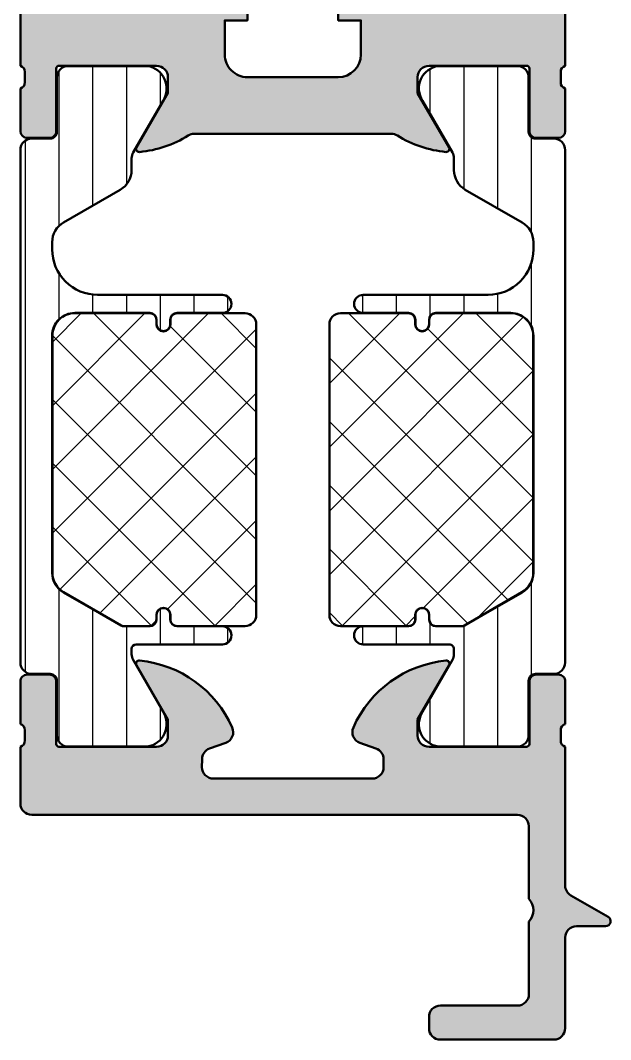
# Model space of a CAD drawing. Extents: x -24 to 2, y 0 to 89.8.
# Drawn here: x -24 to 2, y 0 to 44.9 of the extents above; entities that cross this region are included whole.
import ezdxf

# ---------------------------------------------------------------- set-up
doc = ezdxf.new("R2010")
doc.units = 0
for name, color, linetype, lineweight in [('0S-Alu contour', 7, 'Continuous', 50), ('0S-Alu hatch', 252, 'Continuous', 25), ('0S-Plastic contour', 254, 'Continuous', 50), ('0S-Plastic hatch', 253, 'Continuous', 25), ('0S-PT contour', 91, 'Continuous', 50), ('0S-PT hatch', 103, 'Continuous', 25)]:
    doc.layers.add(name, color=color, linetype=linetype, lineweight=lineweight)
pattern_1 = [(90, (0, 0), (-1.4859, 0), [])]
pattern_2 = [(135, (0, 0), (-1.403165018917055, -1.403165018917055), []), (225, (0, 0), (1.403165018917055, -1.403165018917055), [])]

# ---------------------------------------------------------------- blocks, each defined once
blk = doc.blocks.new('438070__3A906B37_18BE_452D_AE45_47B8C71C9C9E_')
at = {"layer": '0S-Alu hatch'}
h = blk.add_hatch(color=256, dxfattribs=at)
edge = h.paths.add_edge_path()
edge.add_line((-0.4999999999998436, 89.80000000000003), (-9.500000000000014, 89.80000000000003))
edge.add_arc((-9.500000000000014, 89.30000000000008), 0.499999999999929, 90, 180)
edge.add_line((-9.999999999999943, 89.30000000000008), (-10.00000000000005, 85.80000000000014))
edge.add_arc((-9.499999999999943, 85.80000000000013), 0.5000000000001137, 180, 270)
edge.add_line((-9.499999999999943, 85.30000000000001), (-9.000000000000085, 85.30000000000001))
edge.add_arc((-9.000000000000085, 85.80000000000003), 0.5000000000000285, 270, 360)
edge.add_line((-8.500000000000057, 85.80000000000003), (-8.5, 87.29999999999976))
edge.add_ellipse((-7.999999999999609, 87.29999999999973), major_axis=(-0.5000000000003908, 0), ratio=1, start_angle=270, end_angle=360, ccw=False)
edge.add_line((-7.999999999999609, 87.80000000000013), (-6.500000000000177, 87.80000000000013))
edge.add_ellipse((-6.500000000000177, 87.29999999999995), major_axis=(-0.5000000000001706, 0), ratio=1, start_angle=180, end_angle=270, ccw=False)
edge.add_line((-6.000000000000007, 87.29999999999995), (-6, 85.79999999999998))
edge.add_arc((-5.500000000000028, 85.79999999999998), 0.4999999999999716, 180, 270)
edge.add_line((-5.500000000000028, 85.30000000000001), (-5.000000000000078, 85.30000000000001))
edge.add_arc((-5.000000000000078, 85.80000000000003), 0.5000000000000285, 270, 360)
edge.add_line((-4.500000000000049, 85.80000000000003), (-4.5, 87.3000000000003))
edge.add_ellipse((-4.000000000000277, 87.3000000000003), major_axis=(-0.4999999999997229, 0), ratio=1, start_angle=269.9999999999955, end_angle=360, ccw=False)
edge.add_line((-4.000000000000238, 87.80000000000001), (-2.499999999999776, 87.7999999999999))
edge.add_ellipse((-2.499999999999815, 87.3000000000002), major_axis=(-0.4999999999997016, 0), ratio=1, start_angle=180, end_angle=269.9999999999955, ccw=False)
edge.add_line((-2.000000000000113, 87.3000000000002), (-2, 80.80000000000001))
edge.add_ellipse((-2.524999999999963, 80.30000000000001), major_axis=(-0.7249999999999732, 0), ratio=1, start_angle=136.3971810272944, end_angle=223.6028189727057, ccw=False)
edge.add_line((-2, 79.80000000000001), (-1.999999999999886, 46.39994770256096))
edge.add_ellipse((-2.499999999999907, 46.39994770256096), major_axis=(-0.5000000000000214, 0), ratio=1, start_angle=90, end_angle=180, ccw=False)
edge.add_line((-2.499999999999907, 45.89994770256094), (-4.000000000000166, 45.89994770256094))
edge.add_ellipse((-4.000000000000166, 46.39994770256078), major_axis=(-0.4999999999998366, 0), ratio=1, start_angle=0, end_angle=90, ccw=False)
edge.add_line((-4.500000000000003, 46.39994770256078), (-4.5, 47.89994770256077))
edge.add_arc((-5.00000000000017, 47.89994770256077), 0.5000000000001706, 0, 90.00000000000081)
edge.add_line((-5.000000000000177, 48.39994770256094), (-5.499999999999864, 48.39994770256093))
edge.add_arc((-5.499999999999857, 47.89994770256084), 0.5000000000000853, 90.00000000000081, 180)
edge.add_line((-5.999999999999943, 47.89994770256084), (-5.999999999999943, 46.39994770256099))
edge.add_ellipse((-6.499999999999879, 46.399947702561), major_axis=(-0.4999999999999361, 0), ratio=1, start_angle=90.00000000000449, end_angle=180, ccw=False)
edge.add_line((-6.49999999999984, 45.89994770256106), (-9.499969786009173, 45.89994770256082))
edge.add_arc((-9.499969786009135, 45.39994770256092), 0.4999999999999077, 90.00000000000428, 180)
edge.add_line((-9.999969786009043, 45.39994770256092), (-9.999969786009046, 44.89994770256094))
edge.add_line((-9.999969786009046, 44.89994770256094), (-8.99996978600899, 44.89994770256094))
edge.add_line((-8.99996978600899, 44.89994770256094), (-8.999969786009046, 43.39994770256091))
edge.add_ellipse((-9.999969786009046, 43.39994770256094), major_axis=(-1, 0), ratio=1, start_angle=90, end_angle=180, ccw=False)
edge.add_line((-9.999969786009046, 42.39994770256094), (-13.99996978600888, 42.39994770256095))
edge.add_ellipse((-13.99996978600888, 43.39994770256111), major_axis=(-1.000000000000163, 0), ratio=1, start_angle=0, end_angle=90.00000000000011, ccw=False)
edge.add_line((-14.99996978600904, 43.39994770256111), (-14.99996978600904, 44.89994770256093))
edge.add_line((-14.99996978600904, 44.89994770256093), (-13.99996978600904, 44.89994770256094))
edge.add_line((-13.99996978600904, 44.89994770256094), (-13.99996978600904, 45.39994770256089))
edge.add_arc((-14.49996978600909, 45.39994770256089), 0.5000000000000498, 0, 90)
edge.add_line((-14.49996978600909, 45.89994770256094), (-23.49996978600904, 45.89994770256094))
edge.add_arc((-23.49996978600904, 45.39994770256093), 0.5000000000000071, 89.99999999999959, 179.9994461699931)
edge.add_line((-23.99996978598569, 45.39995253563946), (-23.99999395090151, 42.9000000295845))
edge.add_ellipse((-24.07883039744464, 42.63247943759108), major_axis=(-0.2788950563277458, 0), ratio=1, start_angle=178.8354106258725, end_angle=253.5801235805077, ccw=False)
edge.add_line((-23.79999295090128, 42.62681102959255), (-23.79999295090128, 42.17321702959278))
edge.add_ellipse((-24.07886104654445, 42.16755637011565), major_axis=(-0.2789255417371521, 0), ratio=1, start_angle=106.4245945553549, end_angle=181.1628700729025, ccw=False)
edge.add_line((-23.99999395090128, 41.9000130295927), (-23.99999395090128, 40.0200020295842))
edge.add_arc((-23.69999395090128, 40.0200020295842), 0.3000000000000043, 180, 270)
edge.add_line((-23.69999395090128, 39.7200020295842), (-22.72001963185852, 39.72000202958419))
edge.add_arc((-22.72001963185851, 40.02000202958419), 0.3000000000000114, 269.9999999999993, 360)
edge.add_line((-22.4200196318585, 40.0200020295842), (-22.42001963185849, 42.78000002958419))
edge.add_ellipse((-22.30001963185849, 42.78000002958419), major_axis=(-0.1200000000000045, 0), ratio=1, start_angle=270, end_angle=360, ccw=False)
edge.add_line((-22.30001963185849, 42.9000000295842), (-17.99999395090151, 42.90000002958421))
edge.add_ellipse((-17.99999395090151, 42.40000002958419), major_axis=(-0.5000000000000142, 0), ratio=1, start_angle=180, end_angle=270, ccw=False)
edge.add_line((-17.49999395090149, 42.40000002958419), (-17.4999939509015, 41.7000000295842))
edge.add_line((-17.4999939509015, 41.7000000295842), (-18.88148940852386, 39.30717970655665))
edge.add_arc((-18.7618741662532, 39.2381198142325), 0.1381197846483005, 150.000000000001, 275.6225775507908)
edge.add_arc((-19.23821719207531, 44.07660889143188), 4.999999999999872, 275.6225775507937, 301.755464490792)
edge.add_ellipse((-16.34359456995222, 39.39994770256092), major_axis=(-0.5000000000000103, 0), ratio=1, start_angle=269.9999999999992, end_angle=301.75546449079076, ccw=False)
edge.add_line((-16.34359456995222, 39.89994770256093), (-7.656429587198349, 39.89994770256082))
edge.add_ellipse((-7.656429587198356, 39.39994770256125), major_axis=(-0.4999999999995666, 0), ratio=1, start_angle=238.24453550920998, end_angle=269.9999999999992, ccw=False)
edge.add_arc((-4.7618069650754, 44.07660889143245), 5.000000000000448, 238.2445355092106, 264.3774224492068)
edge.add_arc((-5.238149990897515, 39.23811981423249), 0.1381197846482876, 264.3774224492072, 389.9999999999992)
edge.add_line((-5.118534748626863, 39.30717970655662), (-6.500030206249221, 41.70000002958417))
edge.add_line((-6.500030206249221, 41.70000002958417), (-6.500030206249221, 42.40000002958418))
edge.add_ellipse((-6.000030206249221, 42.40000002958418), major_axis=(-0.5, 0), ratio=1, start_angle=270, end_angle=360, ccw=False)
edge.add_line((-6.000030206249221, 42.90000002958418), (-1.700004525292012, 42.90000002958418))
edge.add_ellipse((-1.700004525292012, 42.78000002958417), major_axis=(-0.1200000000000045, 0), ratio=1, start_angle=180, end_angle=270, ccw=False)
edge.add_line((-1.580004525292007, 42.78000002958417), (-1.580004525292011, 40.02000202958419))
edge.add_arc((-1.280004525292007, 40.02000202958419), 0.3000000000000043, 180, 270)
edge.add_line((-1.280004525292007, 39.72000202958419), (-0.3000302062492324, 39.72000202958419))
edge.add_arc((-0.3000302062492324, 40.0200020295842), 0.3000000000000114, 270, 360)
edge.add_line((-3.0206249221e-05, 40.0200020295842), (-3.02062492281e-05, 41.9000130295927))
edge.add_ellipse((0.0788368893939371, 42.16755637011565), major_axis=(-0.2789255417371501, 0), ratio=1, start_angle=-1.1628700728778085, end_angle=73.57540544464592, ccw=False)
edge.add_line((-0.2000312062492324, 42.17321702959266), (-0.2000312062492249, 42.6268110295927))
edge.add_ellipse((0.0788062402938259, 42.63247943759107), major_axis=(-0.2788950563274377, 0), ratio=1, start_angle=-73.58012358050689, end_angle=1.16458937409692, ccw=False)
edge.add_line((-3.02062492216e-05, 42.90000002958419), (2.025e-13, 82.5113252466882))
edge.add_ellipse((0.4999999999998082, 82.5113248654052), major_axis=(-0.4999999999997511, 0), ratio=1, start_angle=300.00000000000176, end_angle=359.9999563071379, ccw=False)
edge.add_line((0.2499999999999188, 82.9443375672972), (1.750000000000106, 83.81036297108184))
edge.add_arc((1.50000000000017, 84.2433756729739), 0.4999999999998244, 300.0000000000032, 360)
edge.add_line((1.999999999999994, 84.2433756729739), (2, 84.30000000000013))
edge.add_arc((1.50000000000012, 84.30000000000013), 0.4999999999998792, 0, 90)
edge.add_line((1.50000000000012, 84.80000000000003), (0.5000000000000995, 84.80000000000003))
edge.add_ellipse((0.5000000000000995, 85.30000000000011), major_axis=(-0.5000000000000995, 0), ratio=1, start_angle=0, end_angle=90, ccw=False)
edge.add_line((0, 85.30000000000011), (0, 89.30000000000017))
edge.add_arc((-0.4999999999998437, 89.30000000000017), 0.4999999999998437, 0, 90)
at = {"layer": '0S-Alu contour', "color": 7}
for points in [[(-3.02062492216e-05, 42.90000002958419), (2.025e-13, 82.5113252466882)], [(-23.99996978598569, 45.39995253563946), (-23.99999395090151, 42.9000000295845)], [(-14.99996978600904, 43.39994770256111), (-14.99996978600904, 44.89994770256093), (-13.99996978600904, 44.89994770256094), (-13.99996978600904, 45.39994770256089)], [(-9.999969786009043, 45.39994770256092), (-9.999969786009046, 44.89994770256094), (-8.99996978600899, 44.89994770256094), (-8.999969786009046, 43.39994770256091)], [(-22.4200196318585, 40.0200020295842), (-22.42001963185849, 42.78000002958419)], [(-22.30001963185849, 42.9000000295842), (-17.99999395090151, 42.90000002958421)], [(-6.000030206249221, 42.90000002958418), (-1.700004525292012, 42.90000002958418)], [(-1.580004525292007, 42.78000002958417), (-1.580004525292011, 40.02000202958419)], [(-23.79999295090128, 42.62681102959255), (-23.79999295090128, 42.17321702959278)], [(-17.49999395090149, 42.40000002958419), (-17.4999939509015, 41.7000000295842), (-18.88148940852386, 39.30717970655665)], [(-9.999969786009046, 42.39994770256094), (-13.99996978600888, 42.39994770256095)], [(-5.118534748626863, 39.30717970655662), (-6.500030206249221, 41.70000002958417), (-6.500030206249221, 42.40000002958418)], [(-0.2000312062492324, 42.17321702959266), (-0.2000312062492249, 42.6268110295927)], [(-23.99999395090128, 41.9000130295927), (-23.99999395090128, 40.0200020295842)], [(-3.0206249221e-05, 40.0200020295842), (-3.02062492281e-05, 41.9000130295927)], [(-23.69999395090128, 39.7200020295842), (-22.72001963185852, 39.72000202958419)], [(-16.34359456995222, 39.89994770256093), (-7.656429587198349, 39.89994770256082)], [(-1.280004525292007, 39.72000202958419), (-0.3000302062492324, 39.72000202958419)]]:
    blk.add_lwpolyline(points, dxfattribs=at)
at = {"layer": '0S-Alu contour', "color": 7, "extrusion": (0, 0, -1)}
for centre, radius, start, end in [((13.99996978600888, 43.39994770256111), 1.000000000000163, 269.9999999999999, 0), ((9.999969786009046, 43.39994770256094), 1, 180, 270), ((24.07883039744464, 42.63247943759108), 0.2788950563277458, 106.4198764194923, 181.1645893741276), ((22.30001963185849, 42.78000002958419), 0.1200000000000045, 0, 90), ((17.99999395090151, 42.40000002958419), 0.5000000000000142, 90, 180), ((6.000030206249221, 42.40000002958418), 0.5, 0, 90), ((1.700004525292012, 42.78000002958417), 0.1200000000000045, 90, 180), ((-0.0788062402938259, 42.63247943759107), 0.2788950563274378, 358.8354106259031, 73.58012358050703), ((24.07886104654445, 42.16755637011565), 0.2789255417371521, 178.8371299270975, 253.5754054446451), ((-0.0788368893939371, 42.16755637011565), 0.2789255417371501, 286.4245945553541, 1.162870072877761), ((16.34359456995222, 39.39994770256092), 0.5000000000000103, 58.24453550920925, 90.00000000000081), ((7.656429587198356, 39.39994770256125), 0.4999999999995666, 90.00000000000081, 121.75546449079)]:
    blk.add_arc(centre, radius, start, end, dxfattribs=at)
at = {"layer": '0S-Alu contour', "color": 7}
for centre, radius, start, end in [((-23.69999395090128, 40.0200020295842), 0.3000000000000043, 180, 270), ((-22.72001963185851, 40.02000202958419), 0.3000000000000114, 269.9999999999993, 0), ((-1.280004525292007, 40.02000202958419), 0.3000000000000043, 180, 270), ((-0.3000302062492324, 40.0200020295842), 0.3000000000000114, 270, 0), ((-19.23821719207531, 44.07660889143188), 4.999999999999872, 275.6225775507937, 301.755464490792), ((-4.7618069650754, 44.07660889143245), 5.000000000000448, 238.2445355092106, 264.3774224492068), ((-18.7618741662532, 39.2381198142325), 0.1381197846483005, 150.000000000001, 275.6225775507908), ((-5.238149990897515, 39.23811981423249), 0.1381197846482876, 264.3774224492072, 29.99999999999919)]:
    blk.add_arc(centre, radius, start, end, dxfattribs=at)
blk = doc.blocks.new('357920__DFC7E328_B701_4940_98E7_48EB7E5BF3FA_')
at = {"layer": '0S-Alu hatch'}
h = blk.add_hatch(color=256, dxfattribs=at)
edge = h.paths.add_edge_path()
edge.add_arc((-23.49999395090124, 10.40004771099588), 0.5000000000000427, 180, 270)
edge.add_line((-23.49999395090124, 9.900047710995844), (-2.099993950901176, 9.900047710995844))
edge.add_ellipse((-2.099993950901176, 9.400047710995915), major_axis=(-0.499999999999929, 0), ratio=1, start_angle=180, end_angle=270, ccw=False)
edge.add_line((-1.599993950901247, 9.400047710995915), (-1.599993950901303, 6.200008984195031))
edge.add_ellipse((-2.124993950901281, 5.700008984195031), major_axis=(-0.7249999999999835, 0), ratio=1, start_angle=136.3971810272953, end_angle=223.6028189727049, ccw=False)
edge.add_line((-1.599993950901303, 5.200008984195031), (-1.599993950901303, 1.999970257394204))
edge.add_ellipse((-2.099993950901403, 1.999970257394204), major_axis=(-0.5000000000000995, 0), ratio=1, start_angle=89.9999999999963, end_angle=180, ccw=False)
edge.add_line((-2.099993950901435, 1.499970257394105), (-5.499993950901064, 1.499970257394332))
edge.add_arc((-5.499993950901096, 0.9999702573942048), 0.5000000000001279, 89.99999999999633, 180)
edge.add_line((-5.999993950901224, 0.9999702573942048), (-5.999993950901281, 0.4999702573941907))
edge.add_arc((-5.499993950901366, 0.4999702573941338), 0.4999999999999148, 180, 270)
edge.add_line((-5.499993950901366, -2.97426057809e-05), (-0.4999939509012954, -2.97426057809e-05))
edge.add_arc((-0.4999939509012954, 0.4999702573942475), 0.5000000000000285, 270, 360)
edge.add_line((6.049098733e-06, 0.4999702573942474), (6.0490987188e-06, 4.499970257394261))
edge.add_ellipse((0.5000060490986762, 4.499970257394261), major_axis=(-0.4999999999999574, 0), ratio=1, start_angle=270.0000000000102, end_angle=360, ccw=False)
edge.add_line((0.5000060490985874, 4.999970257394219), (1.781094962344425, 4.99997025739446))
edge.add_arc((1.781094962344361, 5.218881344148792), 0.218911086754332, 270.0000000000168, 419.9999999999945)
edge.add_line((1.890550505721545, 5.408463906448092), (0.2500060490987046, 6.35563269009692))
edge.add_ellipse((0.5000060490987935, 6.788645391989243), major_axis=(-0.5000000000001347, 0), ratio=1, start_angle=0, end_angle=59.999999999997215, ccw=False)
edge.add_line((6.0490986588e-06, 6.788645391989243), (6.049098662e-06, 12.90000002958454))
edge.add_ellipse((0.0788424956414993, 13.16752062157742), major_axis=(-0.2788950563271444, 0), ratio=1, start_angle=-1.164589374013417, end_angle=73.58012358053452, ccw=False)
edge.add_line((-0.1999949509012666, 13.17318902957538), (-0.1999949509011536, 13.62678302957597))
edge.add_ellipse((0.0788731447419231, 13.63244368905308), major_axis=(-0.2789255417370593, 0), ratio=1, start_angle=-73.57540544464331, end_angle=1.1628700728984995, ccw=False)
edge.add_line((6.049098772e-06, 13.89998702957593), (6.0490987757e-06, 15.77999802958423))
edge.add_arc((-0.2999939509012641, 15.77999802958423), 0.3000000000000398, 0, 90.00000000000067)
edge.add_line((-0.2999939509012677, 16.07999802958427), (-1.279968269944088, 16.07999802958425))
edge.add_arc((-1.279968269944088, 15.77999802958423), 0.3000000000000238, 90, 180)
edge.add_line((-1.579968269944112, 15.77999802958423), (-1.579968269944057, 13.0200000295842))
edge.add_ellipse((-1.699968269944061, 13.0200000295842), major_axis=(-0.1200000000000045, 0), ratio=1, start_angle=89.9999999999983, end_angle=180, ccw=False)
edge.add_line((-1.699968269944065, 12.9000000295842), (-5.999993950901238, 12.90000002958431))
edge.add_ellipse((-5.999993950901224, 13.40000002958431), major_axis=(-0.5, 0), ratio=1, start_angle=0, end_angle=89.9999999999983, ccw=False)
edge.add_line((-6.499993950901224, 13.40000002958431), (-6.499993950901338, 14.10000002958424))
edge.add_line((-6.499993950901338, 14.10000002958424), (-5.118498493278952, 16.49282035261218))
edge.add_arc((-5.238113735549479, 16.56188024493624), 0.1381197846481378, 330.000000000003, 455.6225775507958)
edge.add_arc((-4.761770709727262, 11.72339116773646), 5.00000000000012, 95.62257755079462, 156.1030451817958)
edge.add_arc((-8.87601039938151, 13.54630964536373), 0.4999999999999874, 156.1030451817955, 250.2253951565641)
edge.add_line((-9.045170830008159, 13.07579423784747), (-8.335130519188445, 12.82051944169449))
edge.add_ellipse((-8.500276064306838, 12.34856996710811), major_axis=(-0.5000093575472491, 0), ratio=1, start_angle=179.7296074145464, end_angle=250.7139307901536, ccw=False)
edge.add_line((-8.000272274662102, 12.34621031126178), (-8.000172398820341, 12.00014432963163))
edge.add_ellipse((-8.500172377997597, 12.00000002958422), major_axis=(-0.4999999999997597, 0), ratio=1, start_angle=90.00000000000102, end_angle=180.0165355676273, ccw=False)
edge.add_line((-8.500172377997586, 11.50000002958446), (-15.49981552380491, 11.50000002958433))
edge.add_ellipse((-15.49981552380492, 12.00000002958425), major_axis=(-0.4999999999999148, 0), ratio=1, start_angle=-0.016535567627272485, end_angle=90.00000000000102, ccw=False)
edge.add_line((-15.99981550298233, 12.00014432963164), (-15.99971562714057, 12.34621031126127))
edge.add_ellipse((-15.4997118374954, 12.34856996710804), major_axis=(-0.5000093575476777, 0), ratio=1, start_angle=-70.713930790321, end_angle=0.27039258550490786, ccw=False)
edge.add_line((-15.66485738261256, 12.82051944169531), (-14.95481707179443, 13.07579423784781))
edge.add_arc((-15.12397750242114, 13.54630964536404), 0.4999999999999794, 289.7746048434438, 383.8969548182105)
edge.add_arc((-19.23821719207494, 11.72339116773636), 4.99999999999987, 23.89695481821113, 84.37742244920926)
edge.add_arc((-18.76187416625307, 16.56188024493591), 0.138119784648148, 84.37742244920892, 209.9999999999954)
edge.add_line((-18.88148940852362, 16.49282035261184), (-17.49999395090122, 14.10000002958424))
edge.add_line((-17.49999395090122, 14.10000002958424), (-17.49999395090128, 13.40000002958424))
edge.add_ellipse((-17.99999395090125, 13.40000002958427), major_axis=(-0.4999999999999752, 0), ratio=1, start_angle=90.00000000000318, end_angle=180, ccw=False)
edge.add_line((-17.99999395090123, 12.90000002958429), (-22.30001963185842, 12.90000002958408))
edge.add_ellipse((-22.30001963185843, 13.02000002958416), major_axis=(-0.1200000000000756, 0), ratio=1, start_angle=0, end_angle=90.00000000000341, ccw=False)
edge.add_line((-22.42001963185851, 13.02000002958416), (-22.42001963185856, 15.77999802958441))
edge.add_arc((-22.72001963185842, 15.7799980295844), 0.299999999999855, 0, 89.99999999999324)
edge.add_line((-22.72001963185838, 16.07999802958425), (-23.69999395090113, 16.07999802958438))
edge.add_arc((-23.69999395090117, 15.77999802958421), 0.3000000000001659, 89.99999999999324, 180)
edge.add_line((-23.99999395090134, 15.77999802958421), (-23.99999395090128, 13.89998702957582))
edge.add_ellipse((-24.07886104654446, 13.632443689053), major_axis=(-0.2789255417370373, 0), ratio=1, start_angle=178.8371299270315, end_angle=253.5754054446368, ccw=False)
edge.add_line((-23.79999295090141, 13.62678302957554), (-23.79999295090141, 13.17318902957552))
edge.add_ellipse((-24.07883039744417, 13.1675206215773), major_axis=(-0.2788950563271469, 0), ratio=1, start_angle=106.4198764194768, end_angle=181.1645893740663, ccw=False)
edge.add_line((-23.99999395090128, 12.90000002958444), (-23.99999395090128, 10.40004771099588))
at = {"layer": '0S-Alu contour', "color": 7}
for points in [[(-18.88148940852362, 16.49282035261184), (-17.49999395090122, 14.10000002958424), (-17.49999395090128, 13.40000002958424)], [(-6.499993950901224, 13.40000002958431), (-6.499993950901338, 14.10000002958424), (-5.118498493278952, 16.49282035261218)], [(-23.99999395090134, 15.77999802958421), (-23.99999395090128, 13.89998702957582)], [(-22.72001963185838, 16.07999802958425), (-23.69999395090113, 16.07999802958438)], [(-22.42001963185851, 13.02000002958416), (-22.42001963185856, 15.77999802958441)], [(-1.579968269944112, 15.77999802958423), (-1.579968269944057, 13.0200000295842)], [(-0.2999939509012677, 16.07999802958427), (-1.279968269944088, 16.07999802958425)], [(6.049098772e-06, 13.89998702957593), (6.0490987757e-06, 15.77999802958423)], [(-23.79999295090141, 13.62678302957554), (-23.79999295090141, 13.17318902957552)], [(-0.1999949509012666, 13.17318902957538), (-0.1999949509011536, 13.62678302957597)], [(-15.66485738261256, 12.82051944169531), (-14.95481707179443, 13.07579423784781)], [(-9.045170830008159, 13.07579423784747), (-8.335130519188445, 12.82051944169449)], [(-23.99999395090128, 12.90000002958444), (-23.99999395090128, 10.40004771099588)], [(-17.99999395090123, 12.90000002958429), (-22.30001963185842, 12.90000002958408)], [(-1.699968269944065, 12.9000000295842), (-5.999993950901238, 12.90000002958431)], [(6.0490986588e-06, 6.788645391989243), (6.049098662e-06, 12.90000002958454)], [(-15.99981550298233, 12.00014432963164), (-15.99971562714057, 12.34621031126127)], [(-8.000272274662102, 12.34621031126178), (-8.000172398820341, 12.00014432963163)], [(-8.500172377997586, 11.50000002958446), (-15.49981552380491, 11.50000002958433)], [(-23.49999395090124, 9.900047710995844), (-2.099993950901176, 9.900047710995844)], [(-1.599993950901247, 9.400047710995915), (-1.599993950901303, 6.200008984195031)], [(1.890550505721545, 5.408463906448092), (0.2500060490987046, 6.35563269009692)], [(-1.599993950901303, 5.200008984195031), (-1.599993950901303, 1.999970257394204)], [(0.5000060490985874, 4.999970257394219), (1.781094962344425, 4.99997025739446)], [(6.049098733e-06, 0.4999702573942474), (6.0490987188e-06, 4.499970257394261)], [(-2.099993950901435, 1.499970257394105), (-5.499993950901064, 1.499970257394332)], [(-5.999993950901224, 0.9999702573942048), (-5.999993950901281, 0.4999702573941907)], [(-5.499993950901366, -2.97426057809e-05), (-0.4999939509012954, -2.97426057809e-05)]]:
    blk.add_lwpolyline(points, dxfattribs=at)
for centre, radius, start, end in [((-18.76187416625307, 16.56188024493591), 0.138119784648148, 84.37742244920892, 209.9999999999954), ((-19.23821719207494, 11.72339116773636), 4.99999999999987, 23.89695481821113, 84.37742244920926), ((-4.761770709727262, 11.72339116773646), 5.00000000000012, 95.62257755079462, 156.1030451817958), ((-5.238113735549479, 16.56188024493624), 0.1381197846481378, 330.000000000003, 95.6225775507959), ((-23.69999395090117, 15.77999802958421), 0.3000000000001659, 89.99999999999324, 180), ((-22.72001963185842, 15.7799980295844), 0.299999999999855, 0, 89.99999999999324), ((-1.279968269944088, 15.77999802958423), 0.3000000000000238, 90, 180), ((-0.2999939509012641, 15.77999802958423), 0.3000000000000398, 0, 90.00000000000067), ((-15.12397750242114, 13.54630964536404), 0.4999999999999794, 289.7746048434438, 23.89695481821045), ((-8.87601039938151, 13.54630964536373), 0.4999999999999874, 156.1030451817955, 250.2253951565641), ((-23.49999395090124, 10.40004771099588), 0.5000000000000427, 180, 270), ((1.781094962344361, 5.218881344148792), 0.218911086754332, 270.0000000000168, 59.99999999999455), ((-5.499993950901096, 0.9999702573942048), 0.5000000000001279, 89.99999999999633, 180), ((-5.499993950901366, 0.4999702573941338), 0.4999999999999148, 180, 270), ((-0.4999939509012954, 0.4999702573942475), 0.5000000000000285, 270, 0)]:
    blk.add_arc(centre, radius, start, end, dxfattribs=at)
at = {"layer": '0S-Alu contour', "color": 7, "extrusion": (0, 0, -1)}
for centre, radius, start, end in [((24.07886104654446, 13.632443689053), 0.2789255417370373, 106.4245945553632, 181.1628700729686), ((-0.0788731447419231, 13.63244368905308), 0.2789255417370593, 358.8371299271015, 73.57540544464337), ((24.07883039744417, 13.1675206215773), 0.2788950563271469, 178.8354106259337, 253.5801235805232), ((17.99999395090125, 13.40000002958427), 0.4999999999999752, 180, 269.9999999999968), ((5.999993950901224, 13.40000002958431), 0.5, 270.0000000000017, 0), ((-0.0788424956414993, 13.16752062157742), 0.2788950563271444, 286.4198764194656, 1.164589374013359), ((22.30001963185843, 13.02000002958416), 0.1200000000000756, 269.9999999999966, 0), ((15.4997118374954, 12.34856996710804), 0.5000093575476777, 359.7296074144951, 70.71393079032104), ((8.500276064306838, 12.34856996710811), 0.5000093575472491, 109.2860692098464, 180.2703925854537), ((1.699968269944061, 13.0200000295842), 0.1200000000000045, 180, 270.0000000000017), ((15.49981552380492, 12.00000002958425), 0.4999999999999148, 269.999999999999, 0.0165355676273155), ((8.500172377997597, 12.00000002958422), 0.4999999999997597, 179.9834644323727, 269.999999999999), ((2.099993950901176, 9.400047710995915), 0.499999999999929, 90, 180), ((-0.5000060490987935, 6.788645391989243), 0.5000000000001347, 300.0000000000028, 0), ((2.124993950901281, 5.700008984195031), 0.7249999999999835, 136.3971810272951, 223.6028189727048), ((-0.5000060490986762, 4.499970257394261), 0.4999999999999574, 0, 89.99999999998983), ((2.099993950901403, 1.999970257394204), 0.5000000000000995, 180, 270.0000000000037)]:
    blk.add_arc(centre, radius, start, end, dxfattribs=at)
blk = doc.blocks.new('284149__AB91E514_BBDF_4BFD_9883_01BFE51D1846___44A394AC_1F7D_4521_88D7_0ED799F18764_')
at = {"layer": '0S-Plastic hatch'}
h = blk.add_hatch(dxfattribs=at)
h.set_pattern_fill('ANSI31', color=256, scale=0.4680000000000001, angle=45, style=0)
h.set_pattern_definition(pattern_1)
edge = h.paths.add_edge_path()
edge.add_ellipse((-0.4999939509009259, 39.19001240930485), major_axis=(-0.5000000000000071, 0), ratio=1, start_angle=180, end_angle=270, ccw=False)
edge.add_line((6.0490990812e-06, 39.19001240930485), (6.0490990919e-06, 16.61001240930482))
edge.add_ellipse((-0.4999939509009082, 16.61001240930482), major_axis=(-0.5, 0), ratio=1, start_angle=90, end_angle=180, ccw=False)
edge.add_line((-0.4999939509009081, 16.11001240930482), (-1.310333366131594, 16.11001240930482))
edge.add_arc((-1.310333366131594, 15.81001240930481), 0.3000000000000096, 90, 180.0079248429328)
edge.add_line((-1.610333363261964, 15.80997091492438), (-1.61000142051018, 13.4100805425657))
edge.add_ellipse((-2.109997393173191, 13.41001138674343), major_axis=(-0.4999959774455779, 0), ratio=1, start_angle=90, end_angle=180.0079247372928, ccw=False)
edge.add_line((-2.109997393173191, 12.91001540929785), (-5.586541530897687, 12.91001540930483))
edge.add_ellipse((-5.444230881906413, 13.89983348402767), major_axis=(-0.9999960709244625, 0), ratio=1, start_angle=-32.727016099847276, end_angle=81.81839194810482, ccw=False)
edge.add_line((-6.285483530897685, 14.44046840930492), (-4.966981234170582, 16.72418169015886))
edge.add_arc((-5.399993950900945, 16.97418166445842), 0.4999999999999887, 330.0000034006546, 360)
edge.add_line((-4.899993950900957, 16.97418166445842), (-4.899993950900924, 17.21001275866441))
edge.add_arc((-5.099993950900856, 17.21001275866444), 0.1999999999999318, 0, 90.00000000000102)
edge.add_line((-5.099993950900859, 17.41001275866437), (-8.899993950900903, 17.41001275866434))
edge.add_ellipse((-8.89999395090091, 17.81001275866433), major_axis=(-0.3999999999999915, 0), ratio=1, start_angle=-89.99999999999898, end_angle=90.00000000000102, ccw=False)
edge.add_line((-8.899993950900917, 18.21001275866432), (-6.899993950900881, 18.21001275866435))
edge.add_arc((-6.899993950900892, 18.51001275866433), 0.2999999999999829, 270.0000000000021, 360)
edge.add_line((-6.599993950900909, 18.51001275866433), (-6.599993950900913, 18.71001275866437))
edge.add_ellipse((-6.299993950900901, 18.71001275866437), major_axis=(-0.3000000000000114, 0), ratio=1, start_angle=180, end_angle=360, ccw=False)
edge.add_line((-5.99999395090089, 18.71001275866437), (-5.999993950900915, 18.51001275866441))
edge.add_arc((-5.699993950900953, 18.51001275866437), 0.2999999999999616, 180, 270)
edge.add_line((-5.699993950900953, 18.2100127586644), (-4.535892335700573, 18.21001275866439))
edge.add_arc((-4.535892335700573, 18.41001275829567), 0.1999999996312738, 270, 299.9999946536918)
edge.add_line((-4.43589235204682, 18.23680766852704), (-1.899994304954851, 19.70090877315126))
edge.add_arc((-2.399994497389897, 20.56693469686441), 1.000000546489001, 299.9999946536925, 360)
edge.add_line((-1.399993950900896, 20.56693469686441), (-1.399993950900924, 31.01001275866445))
edge.add_arc((-2.399993950900931, 31.01001275866445), 1.000000000000007, 0, 90.00000000000142)
edge.add_line((-2.399993950900956, 32.01001275866446), (-5.699993950900989, 32.01001275866438))
edge.add_arc((-5.699993950900982, 31.71001275866445), 0.2999999999999332, 90.00000000000136, 180)
edge.add_line((-5.999993950900915, 31.71001275866445), (-5.999993950900915, 31.5100127586644))
edge.add_ellipse((-6.299993950900898, 31.5100127586644), major_axis=(-0.2999999999999829, 0), ratio=1, start_angle=0, end_angle=180, ccw=False)
edge.add_line((-6.599993950900881, 31.5100127586644), (-6.599993950900884, 31.71001275866441))
edge.add_arc((-6.899993950900849, 31.71001275866441), 0.2999999999999652, 0, 89.99999999999864)
edge.add_line((-6.899993950900842, 32.01001275866437), (-8.899993950900935, 32.01001275866442))
edge.add_ellipse((-8.899993950900933, 32.41001275866439), major_axis=(-0.3999999999999701, 0), ratio=1, start_angle=-90.00000000000051, end_angle=89.99999999999949, ccw=False)
edge.add_line((-8.89999395090093, 32.81001275866436), (-3.399993950900924, 32.81001275866434))
edge.add_arc((-3.399993950900917, 34.81001275866434), 1.999999999999992, 269.9999999999998, 360)
edge.add_line((-1.399993950900924, 34.81001275866434), (-1.399993950900896, 35.13309082046425))
edge.add_arc((-2.39999449738983, 35.13309082046433), 1.000000546488934, 0, 60.0000053446138)
edge.add_line((-1.899994304929217, 35.99911674416264), (-4.399993870117071, 37.44249185516087))
edge.add_ellipse((-3.899993950900856, 38.30851730558588), major_axis=(-1.000000000000034, 0), ratio=1, start_angle=0, end_angle=60.000005344613214, ccw=False)
edge.add_line((-4.899993950900891, 38.30851730558588), (-4.899993950900977, 38.82584315415133))
edge.add_arc((-5.39999395090096, 38.82584315415126), 0.4999999999999823, 0, 29.99999659934488)
edge.add_line((-4.966981234170599, 39.07584312845081), (-6.285483530897725, 41.35955640930481))
edge.add_ellipse((-5.444230881906399, 41.90019133458199), major_axis=(-0.9999960709244781, 0), ratio=1, start_angle=-81.8183919480997, end_angle=32.72701609984313, ccw=False)
edge.add_line((-5.586541530897764, 42.89000940930485), (-2.109997393173181, 42.89000940931181))
edge.add_ellipse((-2.109997393173181, 42.39001343186624), major_axis=(-0.4999959774455646, 0), ratio=1, start_angle=179.9920751942274, end_angle=270, ccw=False)
edge.add_line((-1.610001420510265, 42.38994427544619), (-1.610333363262043, 39.99005390313204))
edge.add_arc((-1.310333366131601, 39.99001240930485), 0.3000000000000047, 179.9920752627072, 270.0000000000007)
edge.add_line((-1.310333366131597, 39.69001240930484), (-0.4999939509009259, 39.69001240930486))
at = {"layer": '0S-Plastic contour', "color": 7}
for points in [[(-5.586541530897764, 42.89000940930485), (-2.109997393173181, 42.89000940931181)], [(-1.610001420510265, 42.38994427544619), (-1.610333363262043, 39.99005390313204)], [(-4.966981234170599, 39.07584312845081), (-6.285483530897725, 41.35955640930481)], [(-1.310333366131597, 39.69001240930484), (-0.4999939509009259, 39.69001240930486)], [(6.0490990812e-06, 39.19001240930485), (6.0490990919e-06, 16.61001240930482)], [(-4.899993950900891, 38.30851730558588), (-4.899993950900977, 38.82584315415133)], [(-1.899994304929217, 35.99911674416264), (-4.399993870117071, 37.44249185516087)], [(-1.399993950900924, 34.81001275866434), (-1.399993950900896, 35.13309082046425)], [(-8.89999395090093, 32.81001275866436), (-3.399993950900924, 32.81001275866434)], [(-6.899993950900842, 32.01001275866437), (-8.899993950900935, 32.01001275866442)], [(-2.399993950900956, 32.01001275866446), (-5.699993950900989, 32.01001275866438)], [(-6.599993950900881, 31.5100127586644), (-6.599993950900884, 31.71001275866441)], [(-5.999993950900915, 31.71001275866445), (-5.999993950900915, 31.5100127586644)], [(-1.399993950900896, 20.56693469686441), (-1.399993950900924, 31.01001275866445)], [(-4.43589235204682, 18.23680766852704), (-1.899994304954851, 19.70090877315126)], [(-6.599993950900909, 18.51001275866433), (-6.599993950900913, 18.71001275866437)], [(-5.99999395090089, 18.71001275866437), (-5.999993950900915, 18.51001275866441)], [(-8.899993950900917, 18.21001275866432), (-6.899993950900881, 18.21001275866435)], [(-5.699993950900953, 18.2100127586644), (-4.535892335700573, 18.21001275866439)], [(-5.099993950900859, 17.41001275866437), (-8.899993950900903, 17.41001275866434)], [(-4.899993950900957, 16.97418166445842), (-4.899993950900924, 17.21001275866441)], [(-6.285483530897685, 14.44046840930492), (-4.966981234170582, 16.72418169015886)], [(-1.610333363261964, 15.80997091492438), (-1.61000142051018, 13.4100805425657)], [(-0.4999939509009081, 16.11001240930482), (-1.310333366131594, 16.11001240930482)], [(-2.109997393173191, 12.91001540929785), (-5.586541530897687, 12.91001540930483)]]:
    blk.add_lwpolyline(points, dxfattribs=at)
at = {"layer": '0S-Plastic contour', "color": 7, "extrusion": (0, 0, -1)}
for centre, radius, start, end in [((5.444230881906399, 41.90019133458199), 0.9999960709244781, 327.2729839001569, 81.81839194809965), ((2.109997393173181, 42.39001343186624), 0.4999959774455647, 90, 180.0079248057727), ((0.4999939509009259, 39.19001240930485), 0.5000000000000071, 90, 180), ((3.899993950900856, 38.30851730558588), 1.000000000000034, 299.9999946553868, 0), ((8.899993950900933, 32.41001275866439), 0.3999999999999701, 270.0000000000005, 90.00000000000048), ((6.299993950900898, 31.5100127586644), 0.2999999999999829, 180, 0), ((6.299993950900901, 18.71001275866437), 0.3000000000000114, 0, 180), ((8.89999395090091, 17.81001275866433), 0.3999999999999915, 269.999999999999, 89.99999999999898), ((0.4999939509009082, 16.61001240930482), 0.5, 180, 270), ((5.444230881906413, 13.89983348402767), 0.9999960709244625, 278.1816080518952, 32.72701609984731), ((2.109997393173191, 13.41001138674343), 0.4999959774455779, 179.9920752627072, 270)]:
    blk.add_arc(centre, radius, start, end, dxfattribs=at)
at = {"layer": '0S-Plastic contour', "color": 7}
for centre, radius, start, end in [((-1.310333366131601, 39.99001240930485), 0.3000000000000047, 179.9920752627072, 270.0000000000007), ((-5.39999395090096, 38.82584315415126), 0.4999999999999823, 0, 29.99999659934488), ((-2.39999449738983, 35.13309082046433), 1.000000546488934, 0, 60.0000053446138), ((-3.399993950900917, 34.81001275866434), 1.999999999999992, 269.9999999999998, 0), ((-6.899993950900849, 31.71001275866441), 0.2999999999999652, 0, 89.99999999999864), ((-5.699993950900982, 31.71001275866445), 0.2999999999999332, 90.00000000000136, 180), ((-2.399993950900931, 31.01001275866445), 1.000000000000007, 0, 90.00000000000142), ((-2.399994497389897, 20.56693469686441), 1.000000546489001, 299.9999946536925, 0), ((-6.899993950900892, 18.51001275866433), 0.2999999999999829, 270.0000000000021, 0), ((-5.699993950900953, 18.51001275866437), 0.2999999999999616, 180, 270), ((-4.535892335700573, 18.41001275829567), 0.1999999996312738, 270, 299.9999946536918), ((-5.099993950900856, 17.21001275866444), 0.1999999999999318, 0, 90.00000000000102), ((-5.399993950900945, 16.97418166445842), 0.4999999999999887, 330.0000034006546, 0), ((-1.310333366131594, 15.81001240930481), 0.3000000000000096, 90, 180.0079248429328)]:
    blk.add_arc(centre, radius, start, end, dxfattribs=at)
blk = doc.blocks.new('284149__1E3AF1BA_7633_4C35_B074_FA7E49D15CBE___38909294_A12C_46CC_B084_46AA27F20BAE_')
at = {"layer": '0S-Plastic hatch'}
h = blk.add_hatch(dxfattribs=at)
h.set_pattern_fill('ANSI31', color=256, scale=0.4680000000000001, angle=45, style=0)
h.set_pattern_definition(pattern_1)
edge = h.paths.add_edge_path()
edge.add_arc((-23.49999395090128, 39.19001240930485), 0.5, 90, 180)
edge.add_line((-23.99999395090128, 39.19001240930485), (-23.9999939509013, 16.61001240930482))
edge.add_arc((-23.49999395090129, 16.61001240930482), 0.5, 180, 270)
edge.add_line((-23.49999395090129, 16.11001240930482), (-22.6896545356706, 16.1100124093048))
edge.add_ellipse((-22.6896545356706, 15.8100124093048), major_axis=(-0.3000000000000096, 0), ratio=1, start_angle=179.9920752627074, end_angle=270, ccw=False)
edge.add_line((-22.38965453854016, 15.80997091547749), (-22.38998648129195, 13.41008054316354))
edge.add_arc((-21.88999050862902, 13.41001138674344), 0.4999959774455718, 179.9920751942273, 270)
edge.add_line((-21.88999050862902, 12.91001540929787), (-18.41344637090446, 12.91001540930483))
edge.add_arc((-18.55575701989581, 13.89983348402766), 0.9999960709244591, 278.1816080518995, 392.7270160998441)
edge.add_line((-17.7145043709045, 14.44046840930485), (-19.03300666763162, 16.72418169015888))
edge.add_ellipse((-18.59999395090126, 16.97418166445842), major_axis=(-0.4999999999999785, 0), ratio=1, start_angle=0, end_angle=29.999996599344172, ccw=False)
edge.add_line((-19.09999395090124, 16.97418166445842), (-19.09999395090128, 17.21001275866441))
edge.add_ellipse((-18.89999395090135, 17.21001275866444), major_axis=(-0.1999999999999318, 0), ratio=1, start_angle=270, end_angle=360, ccw=False)
edge.add_line((-18.89999395090135, 17.41001275866437), (-15.0999939509013, 17.41001275866434))
edge.add_arc((-15.0999939509013, 17.81001275866433), 0.3999999999999915, 269.9999999999993, 449.9999999999992)
edge.add_line((-15.09999395090129, 18.21001275866432), (-17.09999395090131, 18.21001275866434))
edge.add_ellipse((-17.09999395090129, 18.51001275866435), major_axis=(-0.3000000000000114, 0), ratio=1, start_angle=0, end_angle=89.9999999999967, ccw=False)
edge.add_line((-17.3999939509013, 18.51001275866435), (-17.39999395090129, 18.71001275866434))
edge.add_arc((-17.6999939509013, 18.71001275866433), 0.3000000000000114, 0, 180)
edge.add_line((-17.99999395090131, 18.71001275866431), (-17.99999395090127, 18.51001275866444))
edge.add_ellipse((-18.29999395090124, 18.51001275866437), major_axis=(-0.2999999999999687, 0), ratio=1, start_angle=90, end_angle=180, ccw=False)
edge.add_line((-18.29999395090124, 18.21001275866439), (-19.46409556610165, 18.21001275866441))
edge.add_ellipse((-19.46409556610165, 18.41001275829568), major_axis=(-0.1999999996312738, 0), ratio=1, start_angle=60.00000534630777, end_angle=90.00000000000102, ccw=False)
edge.add_line((-19.56409554975541, 18.23680766852706), (-22.09999359684736, 19.70090877315127))
edge.add_ellipse((-21.59999340441231, 20.56693469686443), major_axis=(-1.000000546489003, 0), ratio=1, start_angle=0, end_angle=60.00000534630732, ccw=False)
edge.add_line((-22.59999395090131, 20.56693469686443), (-22.59999395090128, 31.01001275866445))
edge.add_ellipse((-21.59999395090126, 31.01001275866445), major_axis=(-1.000000000000014, 0), ratio=1, start_angle=269.999999999999, end_angle=360, ccw=False)
edge.add_line((-21.59999395090125, 32.01001275866447), (-18.29999395090122, 32.01001275866441))
edge.add_ellipse((-18.29999395090123, 31.71001275866446), major_axis=(-0.2999999999999474, 0), ratio=1, start_angle=180, end_angle=269.99999999999864, ccw=False)
edge.add_line((-17.99999395090128, 31.71001275866446), (-17.99999395090128, 31.51001275866438))
edge.add_arc((-17.6999939509013, 31.51001275866438), 0.2999999999999829, 180, 360)
edge.add_line((-17.39999395090132, 31.51001275866438), (-17.39999395090132, 31.71001275866441))
edge.add_ellipse((-17.09999395090135, 31.71001275866441), major_axis=(-0.2999999999999687, 0), ratio=1, start_angle=270.00000000000136, end_angle=360, ccw=False)
edge.add_line((-17.09999395090136, 32.01001275866438), (-15.09999395090126, 32.01001275866442))
edge.add_arc((-15.09999395090126, 32.41001275866439), 0.399999999999963, 270.0000000000005, 450.0000000000005)
edge.add_line((-15.09999395090127, 32.81001275866435), (-20.59999395090128, 32.81001275866433))
edge.add_ellipse((-20.59999395090128, 34.81001275866434), major_axis=(-2, 0), ratio=1, start_angle=0, end_angle=90.00000000000023, ccw=False)
edge.add_line((-22.59999395090128, 34.81001275866434), (-22.59999395090131, 35.13309082046423))
edge.add_ellipse((-21.59999340441237, 35.13309082046433), major_axis=(-1.000000546488937, 0), ratio=1, start_angle=299.999994655387, end_angle=360, ccw=False)
edge.add_line((-22.099993596873, 35.99911674416264), (-19.59999403168514, 37.44249185516086))
edge.add_arc((-20.09999395090135, 38.30851730558588), 1.000000000000038, 299.9999946553864, 360)
edge.add_line((-19.09999395090131, 38.30851730558588), (-19.09999395090123, 38.82584315415133))
edge.add_ellipse((-18.59999395090124, 38.82584315415125), major_axis=(-0.4999999999999858, 0), ratio=1, start_angle=330.00000340065463, end_angle=360, ccw=False)
edge.add_line((-19.03300666763161, 39.07584312845081), (-17.71450437090446, 41.35955640930485))
edge.add_arc((-18.55575701989581, 41.900191334582), 0.9999960709244797, 327.2729839001594, 441.8183919480949)
edge.add_line((-18.41344637090436, 42.89000940930484), (-21.88999050862902, 42.89000940931181))
edge.add_arc((-21.88999050862902, 42.39001343186624), 0.4999959774455718, 90, 180.0079247372467)
edge.add_line((-22.38998648129202, 42.38994427604417), (-22.38965453854024, 39.99005390368512))
edge.add_ellipse((-22.6896545356706, 39.99001240930486), major_axis=(-0.3000000000000031, 0), ratio=1, start_angle=89.99999999999937, end_angle=180.0079248429328, ccw=False)
edge.add_line((-22.6896545356706, 39.69001240930485), (-23.49999395090128, 39.69001240930485))
at = {"layer": '0S-Plastic contour', "color": 7}
for points in [[(-18.41344637090436, 42.89000940930484), (-21.88999050862902, 42.89000940931181)], [(-22.38998648129202, 42.38994427604417), (-22.38965453854024, 39.99005390368512)], [(-19.03300666763161, 39.07584312845081), (-17.71450437090446, 41.35955640930485)], [(-22.6896545356706, 39.69001240930485), (-23.49999395090128, 39.69001240930485)], [(-23.99999395090128, 39.19001240930485), (-23.9999939509013, 16.61001240930482)], [(-19.09999395090131, 38.30851730558588), (-19.09999395090123, 38.82584315415133)], [(-22.099993596873, 35.99911674416264), (-19.59999403168514, 37.44249185516086)], [(-22.59999395090128, 34.81001275866434), (-22.59999395090131, 35.13309082046423)], [(-15.09999395090127, 32.81001275866435), (-20.59999395090128, 32.81001275866433)], [(-21.59999395090125, 32.01001275866447), (-18.29999395090122, 32.01001275866441)], [(-17.09999395090136, 32.01001275866438), (-15.09999395090126, 32.01001275866442)], [(-17.99999395090128, 31.71001275866446), (-17.99999395090128, 31.51001275866438)], [(-17.39999395090132, 31.51001275866438), (-17.39999395090132, 31.71001275866441)], [(-22.59999395090131, 20.56693469686443), (-22.59999395090128, 31.01001275866445)], [(-19.56409554975541, 18.23680766852706), (-22.09999359684736, 19.70090877315127)], [(-17.99999395090131, 18.71001275866431), (-17.99999395090127, 18.51001275866444)], [(-17.3999939509013, 18.51001275866435), (-17.39999395090129, 18.71001275866434)], [(-18.29999395090124, 18.21001275866439), (-19.46409556610165, 18.21001275866441)], [(-15.09999395090129, 18.21001275866432), (-17.09999395090131, 18.21001275866434)], [(-19.09999395090124, 16.97418166445842), (-19.09999395090128, 17.21001275866441)], [(-18.89999395090135, 17.41001275866437), (-15.0999939509013, 17.41001275866434)], [(-17.7145043709045, 14.44046840930485), (-19.03300666763162, 16.72418169015888)], [(-23.49999395090129, 16.11001240930482), (-22.6896545356706, 16.1100124093048)], [(-22.38965453854016, 15.80997091547749), (-22.38998648129195, 13.41008054316354)], [(-21.88999050862902, 12.91001540929787), (-18.41344637090446, 12.91001540930483)]]:
    blk.add_lwpolyline(points, dxfattribs=at)
for centre, radius, start, end in [((-21.88999050862902, 42.39001343186624), 0.4999959774455718, 90, 180.0079247372467), ((-18.55575701989581, 41.900191334582), 0.9999960709244797, 327.2729839001594, 81.81839194809487), ((-23.49999395090128, 39.19001240930485), 0.5, 90, 180), ((-20.09999395090135, 38.30851730558588), 1.000000000000038, 299.9999946553864, 0), ((-15.09999395090126, 32.41001275866439), 0.399999999999963, 270.0000000000005, 90.00000000000048), ((-17.6999939509013, 31.51001275866438), 0.2999999999999829, 180, 0), ((-17.6999939509013, 18.71001275866433), 0.3000000000000114, 0, 180), ((-15.0999939509013, 17.81001275866433), 0.3999999999999915, 269.9999999999993, 89.99999999999923), ((-23.49999395090129, 16.61001240930482), 0.5, 180, 270), ((-18.55575701989581, 13.89983348402766), 0.9999960709244591, 278.1816080518995, 32.72701609984409), ((-21.88999050862902, 13.41001138674344), 0.4999959774455718, 179.9920751942273, 270)]:
    blk.add_arc(centre, radius, start, end, dxfattribs=at)
at = {"layer": '0S-Plastic contour', "color": 7, "extrusion": (0, 0, -1)}
for centre, radius, start, end in [((22.6896545356706, 39.99001240930486), 0.3000000000000031, 179.9920751570672, 270.0000000000007), ((18.59999395090124, 38.82584315415125), 0.4999999999999858, 0, 29.99999659934537), ((21.59999340441237, 35.13309082046433), 1.000000546488937, 0, 60.00000534461301), ((20.59999395090128, 34.81001275866434), 2, 269.9999999999998, 0), ((21.59999395090126, 31.01001275866445), 1.000000000000014, 0, 90.00000000000102), ((18.29999395090123, 31.71001275866446), 0.2999999999999474, 90.00000000000136, 180), ((17.09999395090135, 31.71001275866441), 0.2999999999999687, 0, 89.99999999999864), ((21.59999340441231, 20.56693469686443), 1.000000546489003, 299.9999946536927, 0), ((18.29999395090124, 18.51001275866437), 0.2999999999999687, 180, 270), ((17.09999395090129, 18.51001275866435), 0.3000000000000114, 270.0000000000033, 0), ((19.46409556610165, 18.41001275829568), 0.1999999996312738, 269.999999999999, 299.9999946536923), ((18.89999395090135, 17.21001275866444), 0.1999999999999318, 0, 90), ((18.59999395090126, 16.97418166445842), 0.4999999999999785, 330.0000034006558, 0), ((22.6896545356706, 15.8100124093048), 0.3000000000000096, 90, 180.0079247372927)]:
    blk.add_arc(centre, radius, start, end, dxfattribs=at)
blk = doc.blocks.new('439050__3DF161B9_68CA_4831_A64E_A1AE866EA8A3_')
at = {"layer": '0S-PT hatch'}
h = blk.add_hatch(dxfattribs=at)
h.set_pattern_fill('ANSI37', color=256, scale=0.625, angle=90, style=0)
h.set_pattern_definition(pattern_2)
edge = h.paths.add_edge_path()
edge.add_arc((-9.899993950900896, 31.51001275866445), 0.4899999999999949, 89.99999999999875, 180)
edge.add_line((-10.38999395090089, 31.51001275866444), (-10.38999395090089, 18.71001275866431))
edge.add_arc((-9.899993950900898, 18.71001275866433), 0.4899999999999985, 180, 270.000000000001)
edge.add_line((-9.899993950900887, 18.22001275866433), (-6.899993950900896, 18.22001275866436))
edge.add_arc((-6.899993950900888, 18.51001275866435), 0.289999999999992, 269.9999999999986, 360)
edge.add_line((-6.609993950900896, 18.51001275866435), (-6.609993950900914, 18.71001275866441))
edge.add_ellipse((-6.299993950900901, 18.7100127586644), major_axis=(-0.3100000000000129, 0), ratio=1, start_angle=180, end_angle=360, ccw=False)
edge.add_line((-5.989993950900888, 18.71001275866438), (-5.98999395090092, 18.51001275866441))
edge.add_arc((-5.699993950900953, 18.51001275866438), 0.2899999999999672, 180, 270)
edge.add_line((-5.699993950900953, 18.22001275866441), (-4.535892335700573, 18.22001275866442))
edge.add_arc((-4.535892335700555, 18.41001275829568), 0.1899999996312687, 269.9999999999946, 299.9999946536933)
edge.add_line((-4.440892351238708, 18.24546792303146), (-1.904994304146754, 19.70956902765567))
edge.add_arc((-2.399994497389897, 20.56693469686443), 0.9900005464890087, 299.9999946536925, 360)
edge.add_line((-1.409993950900888, 20.56693469686443), (-1.409993950900922, 31.01001275866445))
edge.add_arc((-2.399993950900935, 31.01001275866445), 0.9900000000000126, 0, 90.0000000000012)
edge.add_line((-2.399993950900956, 32.00001275866447), (-5.699993950900982, 32.00001275866441))
edge.add_arc((-5.699993950900974, 31.71001275866447), 0.2899999999999352, 90.00000000000142, 180)
edge.add_line((-5.98999395090091, 31.71001275866447), (-5.989993950900917, 31.5100127586644))
edge.add_ellipse((-6.299993950900898, 31.5100127586644), major_axis=(-0.309999999999981, 0), ratio=1, start_angle=0, end_angle=180, ccw=False)
edge.add_line((-6.609993950900879, 31.5100127586644), (-6.609993950900886, 31.71001275866441))
edge.add_arc((-6.899993950900846, 31.71001275866441), 0.2899999999999601, 0, 89.9999999999993)
edge.add_line((-6.899993950900842, 32.00001275866437), (-9.899993950900885, 32.00001275866444))
at = {"layer": '0S-PT contour', "color": 7}
for points in [[(-6.899993950900842, 32.00001275866437), (-9.899993950900885, 32.00001275866444)], [(-2.399993950900956, 32.00001275866447), (-5.699993950900982, 32.00001275866441)], [(-10.38999395090089, 31.51001275866444), (-10.38999395090089, 18.71001275866431)], [(-6.609993950900879, 31.5100127586644), (-6.609993950900886, 31.71001275866441)], [(-5.98999395090091, 31.71001275866447), (-5.989993950900917, 31.5100127586644)], [(-1.409993950900888, 20.56693469686443), (-1.409993950900922, 31.01001275866445)], [(-4.440892351238708, 18.24546792303146), (-1.904994304146754, 19.70956902765567)], [(-6.609993950900896, 18.51001275866435), (-6.609993950900914, 18.71001275866441)], [(-5.989993950900888, 18.71001275866438), (-5.98999395090092, 18.51001275866441)], [(-9.899993950900887, 18.22001275866433), (-6.899993950900896, 18.22001275866436)], [(-5.699993950900953, 18.22001275866441), (-4.535892335700573, 18.22001275866442)]]:
    blk.add_lwpolyline(points, dxfattribs=at)
for centre, radius, start, end in [((-9.899993950900896, 31.51001275866445), 0.4899999999999949, 89.99999999999875, 180), ((-6.899993950900846, 31.71001275866441), 0.2899999999999601, 0, 89.9999999999993), ((-5.699993950900974, 31.71001275866447), 0.2899999999999352, 90.00000000000142, 180), ((-2.399993950900935, 31.01001275866445), 0.9900000000000126, 0, 90.0000000000012), ((-2.399994497389897, 20.56693469686443), 0.9900005464890087, 299.9999946536925, 0), ((-9.899993950900898, 18.71001275866433), 0.4899999999999985, 180, 270.000000000001), ((-6.899993950900888, 18.51001275866435), 0.289999999999992, 269.9999999999986, 0), ((-5.699993950900953, 18.51001275866438), 0.2899999999999672, 180, 270), ((-4.535892335700555, 18.41001275829568), 0.1899999996312687, 269.9999999999946, 299.9999946536933)]:
    blk.add_arc(centre, radius, start, end, dxfattribs=at)
at = {"layer": '0S-PT contour', "color": 7, "extrusion": (0, 0, -1)}
for centre, radius, start, end in [((6.299993950900898, 31.5100127586644), 0.309999999999981, 180, 0), ((6.299993950900901, 18.7100127586644), 0.3100000000000129, 0, 180)]:
    blk.add_arc(centre, radius, start, end, dxfattribs=at)
blk = doc.blocks.new('439050__11D6F9BD_E255_44B5_A099_E3266D1ABD43_')
at = {"layer": '0S-PT hatch'}
h = blk.add_hatch(dxfattribs=at)
h.set_pattern_fill('ANSI37', color=256, scale=0.625, angle=90, style=0)
h.set_pattern_definition(pattern_2)
edge = h.paths.add_edge_path()
edge.add_ellipse((-14.09999395090131, 31.51001275866445), major_axis=(-0.4899999999999949, 0), ratio=1, start_angle=180, end_angle=270.0000000000014, ccw=False)
edge.add_line((-13.60999395090131, 31.51001275866444), (-13.60999395090131, 18.71001275866431))
edge.add_ellipse((-14.09999395090131, 18.71001275866433), major_axis=(-0.4900000000000003, 0), ratio=1, start_angle=89.99999999999898, end_angle=180, ccw=False)
edge.add_line((-14.09999395090131, 18.22001275866432), (-17.09999395090132, 18.22001275866436))
edge.add_ellipse((-17.09999395090133, 18.51001275866432), major_axis=(-0.2899999999999636, 0), ratio=1, start_angle=0, end_angle=90.00000000000222, ccw=False)
edge.add_line((-17.38999395090129, 18.51001275866432), (-17.38999395090129, 18.7100127586643))
edge.add_arc((-17.6999939509013, 18.7100127586643), 0.3100000000000129, 0, 180)
edge.add_line((-18.00999395090131, 18.7100127586643), (-18.00999395090127, 18.51001275866445))
edge.add_ellipse((-18.29999395090124, 18.51001275866439), major_axis=(-0.2899999999999707, 0), ratio=1, start_angle=90.00000000000068, end_angle=180, ccw=False)
edge.add_line((-18.29999395090124, 18.22001275866442), (-19.46409556610163, 18.22001275866442))
edge.add_ellipse((-19.46409556610165, 18.41001275829568), major_axis=(-0.1899999996312687, 0), ratio=1, start_angle=60.00000534631329, end_angle=90.0000000000054, ccw=False)
edge.add_line((-19.55909555056347, 18.24546792303145), (-22.09499359765545, 19.70956902765567))
edge.add_ellipse((-21.59999340441231, 20.56693469686443), major_axis=(-0.9900005464890052, 0), ratio=1, start_angle=0, end_angle=60.00000534630777, ccw=False)
edge.add_line((-22.58999395090131, 20.56693469686443), (-22.58999395090127, 31.01001275866446))
edge.add_ellipse((-21.59999395090126, 31.01001275866447), major_axis=(-0.9899999999999984, 0), ratio=1, start_angle=269.9999999999986, end_angle=360, ccw=False)
edge.add_line((-21.59999395090124, 32.00001275866447), (-18.29999395090121, 32.00001275866439))
edge.add_ellipse((-18.29999395090122, 31.71001275866446), major_axis=(-0.2899999999999352, 0), ratio=1, start_angle=180, end_angle=269.9999999999986, ccw=False)
edge.add_line((-18.00999395090128, 31.71001275866446), (-18.00999395090128, 31.5100127586644))
edge.add_arc((-17.6999939509013, 31.5100127586644), 0.3099999999999845, 180, 360)
edge.add_line((-17.38999395090132, 31.5100127586644), (-17.38999395090132, 31.71001275866441))
edge.add_ellipse((-17.09999395090135, 31.71001275866441), major_axis=(-0.2899999999999636, 0), ratio=1, start_angle=270.0000000000021, end_angle=360, ccw=False)
edge.add_line((-17.09999395090136, 32.00001275866438), (-14.09999395090132, 32.00001275866444))
at = {"layer": '0S-PT contour', "color": 7}
for points in [[(-21.59999395090124, 32.00001275866447), (-18.29999395090121, 32.00001275866439)], [(-17.09999395090136, 32.00001275866438), (-14.09999395090132, 32.00001275866444)], [(-18.00999395090128, 31.71001275866446), (-18.00999395090128, 31.5100127586644)], [(-17.38999395090132, 31.5100127586644), (-17.38999395090132, 31.71001275866441)], [(-13.60999395090131, 31.51001275866444), (-13.60999395090131, 18.71001275866431)], [(-22.58999395090131, 20.56693469686443), (-22.58999395090127, 31.01001275866446)], [(-19.55909555056347, 18.24546792303145), (-22.09499359765545, 19.70956902765567)], [(-18.00999395090131, 18.7100127586643), (-18.00999395090127, 18.51001275866445)], [(-17.38999395090129, 18.51001275866432), (-17.38999395090129, 18.7100127586643)], [(-18.29999395090124, 18.22001275866442), (-19.46409556610163, 18.22001275866442)], [(-14.09999395090131, 18.22001275866432), (-17.09999395090132, 18.22001275866436)]]:
    blk.add_lwpolyline(points, dxfattribs=at)
at = {"layer": '0S-PT contour', "color": 7, "extrusion": (0, 0, -1)}
for centre, radius, start, end in [((21.59999395090126, 31.01001275866447), 0.9899999999999984, 0, 90.00000000000144), ((18.29999395090122, 31.71001275866446), 0.2899999999999352, 90.00000000000142, 180), ((17.09999395090135, 31.71001275866441), 0.2899999999999636, 0, 89.9999999999979), ((14.09999395090131, 31.51001275866445), 0.4899999999999949, 89.99999999999856, 180), ((21.59999340441231, 20.56693469686443), 0.9900005464890052, 299.9999946536922, 0), ((18.29999395090124, 18.51001275866439), 0.2899999999999707, 180, 269.9999999999993), ((17.09999395090133, 18.51001275866432), 0.2899999999999636, 269.9999999999978, 0), ((14.09999395090131, 18.71001275866433), 0.4900000000000003, 180, 270.000000000001), ((19.46409556610165, 18.41001275829568), 0.1899999996312687, 269.9999999999946, 299.9999946536867)]:
    blk.add_arc(centre, radius, start, end, dxfattribs=at)
at = {"layer": '0S-PT contour', "color": 7}
for centre, radius, start, end in [((-17.6999939509013, 31.5100127586644), 0.3099999999999845, 180, 0), ((-17.6999939509013, 18.7100127586643), 0.3100000000000129, 0, 180)]:
    blk.add_arc(centre, radius, start, end, dxfattribs=at)
blk = doc.blocks.new('439050__F4C6CD24_582B_4676_AF0A_D347400B79C3_')
at = {"layer": '0S-Alu contour', "color": 7}
for name in ['438070__3A906B37_18BE_452D_AE45_47B8C71C9C9E_', '357920__DFC7E328_B701_4940_98E7_48EB7E5BF3FA_']:
    blk.add_blockref(name, (0, 0), dxfattribs=at)
at = {"layer": '0S-Plastic contour', "color": 7}
for name in ['284149__1E3AF1BA_7633_4C35_B074_FA7E49D15CBE___38909294_A12C_46CC_B084_46AA27F20BAE_', '284149__AB91E514_BBDF_4BFD_9883_01BFE51D1846___44A394AC_1F7D_4521_88D7_0ED799F18764_']:
    blk.add_blockref(name, (0, 0), dxfattribs=at)
at = {"layer": '0S-PT contour', "color": 7}
for name in ['439050__11D6F9BD_E255_44B5_A099_E3266D1ABD43_', '439050__3DF161B9_68CA_4831_A64E_A1AE866EA8A3_']:
    blk.add_blockref(name, (0, 0), dxfattribs=at)

msp = doc.modelspace()

# ---------------------------------------------------------------- block references
at = {"layer": '0S-Alu contour', "color": 7}
msp.add_blockref('439050__F4C6CD24_582B_4676_AF0A_D347400B79C3_', (0, 0), dxfattribs=at)

doc.saveas('drawing.dxf')
